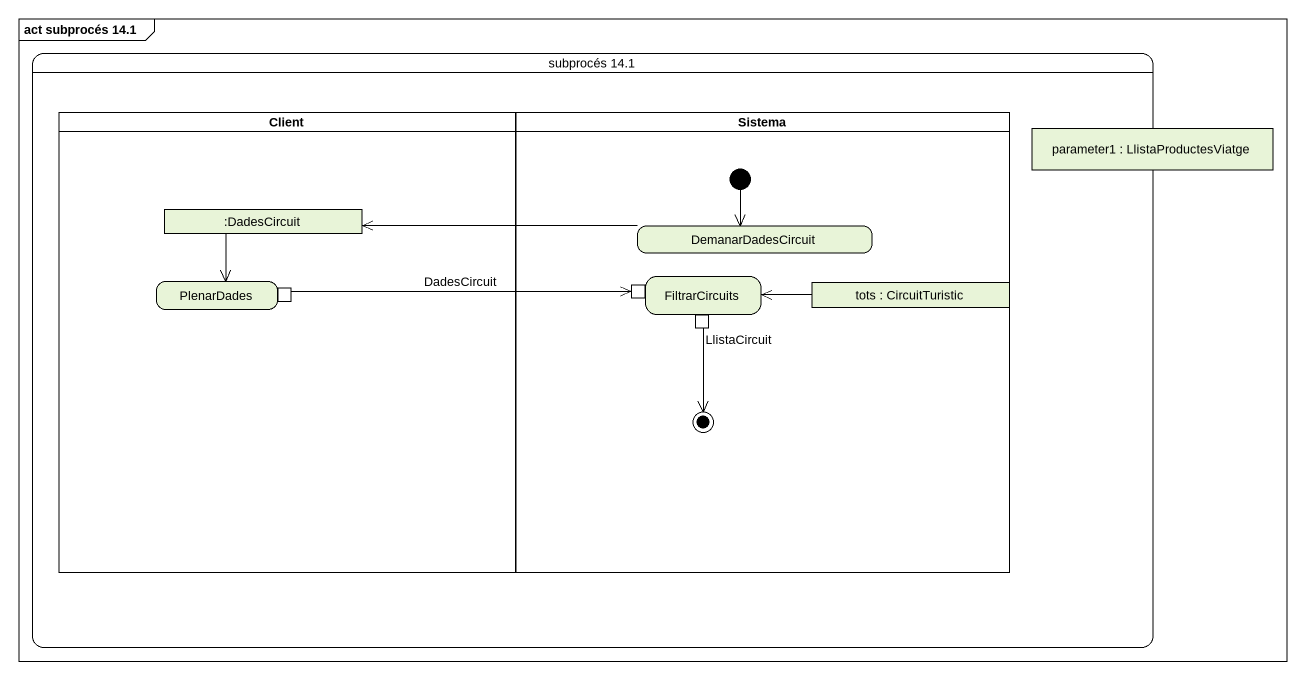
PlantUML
@startuml
mainframe act subprocés 14.1
hide empty description
state "subprocés 14.1" as subprocés_14_1 {
  state Client <<partition>> {
    state ":DadesCircuit" as DadesCircuit <<object>>
    state PlenarDades {
      state pin1 <<outputPin>>
    }
  }
  state Sistema <<partition>> {
    state DemanarDadesCircuit
    state FiltrarCircuits {
      state pin2 <<inputPin>>
      state LlistaCircuit <<outputPin>>
    }
    state "tots : CircuitTuristic" as tots <<object>>
    state final1 <<end>>
    [*] --> DemanarDadesCircuit
  }
  state "parameter1 : LlistaProductesViatge" as parameter1 <<object>>
}
DadesCircuit --> PlenarDades
DemanarDadesCircuit -left-> DadesCircuit
pin1 -right-> pin2 : DadesCircuit
LlistaCircuit --> final1
tots -left-> FiltrarCircuits
@enduml
